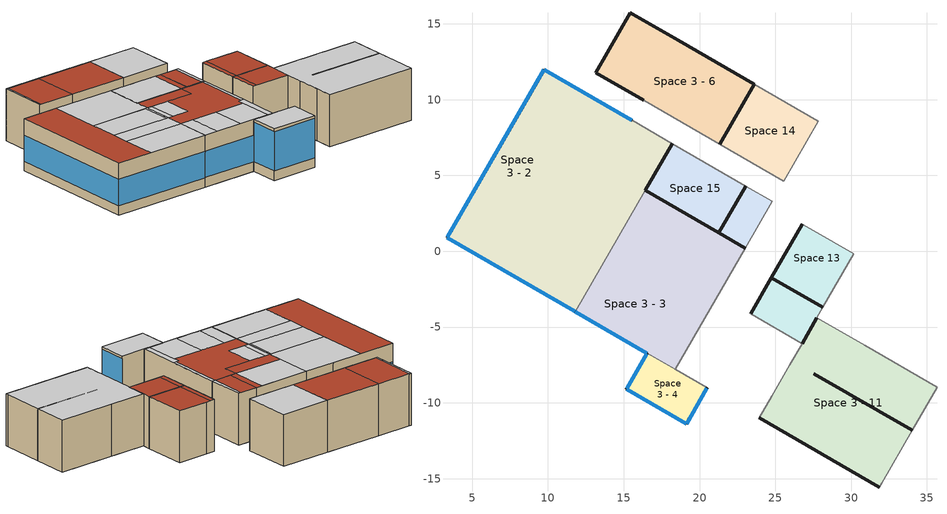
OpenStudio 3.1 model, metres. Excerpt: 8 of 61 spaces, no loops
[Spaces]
Space 3 - 4
 floor to Space 2 - 9 (Interior Floor): 17.33,-7.19 16.5,-6.81 16.54,-6.73 z9.75
 floor ground (ExtSlabCarpet 4in ClimateZone 1-8): 20.5,-9.02 19.13,-11.39 15.17,-9.11 16.5,-6.81 17.33,-7.19 z9.75
 wall outside (ASHRAE 189.1-2009 ExtWall Mass ClimateZone 5): 16.54,-6.73 15.17,-9.11 19.13,-11.39 20.5,-9.02 z9.75:14.63
 wall to Space 3 - 1 (Interior Wall): 20.5,-9.02 18.39,-7.8 z9.75:14.63
 wall to Space 3 - 3 (Interior Wall): 18.39,-7.8 16.54,-6.73 z9.75:14.63
 window (ASHRAE 189.1-2009 ExtWindow ClimateZone 4-5): 15.19,-9.12 19.11,-11.38 / 19.14,-11.37 20.49,-9.04 / 16.53,-6.75 15.18,-9.08 z10.67:14.37
 ceiling to Space 4 - 10: 16.54,-6.73 15.17,-9.11 19.13,-11.39 20.5,-9.02 z14.63
Space 13
 floor to Space 11: 25.58,-2.23 26.14,-1.25 28.7,-2.73 28.14,-3.71 z9.75
 floor ground (ExtSlabCarpet 4in ClimateZone 1-8): 30.18,-0.17 28.7,-2.73 26.14,-1.25 25.58,-2.23 24.74,-1.74 26.78,1.79 z9.75; 28.14,-3.71 26.76,-6.09 23.36,-4.13 24.74,-1.74 z9.75
 wall outside (ASHRAE 189.1-2009 ExtWall Mass ClimateZone 5): 23.36,-4.13 24.74,-1.74 26.78,1.79 / 26.76,-6.09 27.74,-4.4 / 28.14,-3.71 24.74,-1.74 z9.75:14.63
 wall to Space 3 - 1: 23.36,-4.13 26.76,-6.09 / 27.54,1.35 26.78,1.79 z9.75:14.63
 wall to Space 3 - 10 (Interior Wall): 27.74,-4.4 28.14,-3.71 30.18,-0.17 z9.75:14.63
 wall to Space 3 - 12 (Interior Wall): 30.18,-0.17 27.54,1.35 z9.75:14.63
 roof outside (ASHRAE 189.1-2009 ExtRoof IEAD ClimateZone 2-5): 25.11,-1.96 27.15,1.57 26.78,1.79 24.74,-1.74 z14.63; 23.74,-4.34 25.11,-1.96 24.74,-1.74 23.36,-4.13 z14.63; 28.14,-3.71 30.18,-0.17 27.15,1.57 25.11,-1.96 z14.63; 26.76,-6.09 28.14,-3.71 25.11,-1.96 23.74,-4.34 z14.63
Space 3 - 2
 floor ground (ExtSlabCarpet 4in ClimateZone 1-8): 12.65,10.3 6.25,-0.79 3.34,0.89 9.74,11.98 z9.75; 18.19,7.1 16.21,3.67 10.67,6.87 12.65,10.3 z9.75; 16.21,3.67 14.22,0.22 8.67,3.42 10.67,6.87 z9.75; 14.22,0.22 11.79,-3.99 6.25,-0.79 8.67,3.42 z9.75
 wall outside (ASHRAE 189.1-2009 ExtWall Mass ClimateZone 5): 15.55,8.62 9.74,11.98 3.34,0.89 11.79,-3.99 z9.75:14.63
 wall to Space 3 - 1: 18.19,7.1 15.55,8.62 z9.75:14.63
 wall to Space 3 - 3: 11.79,-3.99 16.41,4.02 z9.75:14.63
 window (ASHRAE 189.1-2009 ExtWindow ClimateZone 4-5): 9.73,11.95 3.35,0.91 z10.65:13.1; 15.53,8.64 9.76,11.96 z10.67:12.88; 3.36,0.88 11.77,-3.97 z10.65:13.11
 ceiling to Space 4 - 3 (Interior Ceiling): 15.71,2.8 18.19,7.1 12.91,10.15 10.43,5.85 z14.63; 14.12,0.44 15.54,2.9 10.43,5.85 9.01,3.39 z14.63; 13.46,-1.1 14.29,0.34 9.01,3.39 8.18,1.95 z14.63
 ceiling to Space 4 - 3: 8.18,1.95 6.51,-0.94 11.79,-3.99 13.46,-1.1 z14.63; 15.54,2.9 14.12,0.44 14.29,0.34 15.71,2.8 z14.63
 roof outside (ASHRAE 189.1-2009 ExtRoof IEAD ClimateZone 2-5): 6.51,-0.94 12.91,10.15 9.74,11.98 3.34,0.89 z14.63
Space 3 - 6
 floor to Space 2 - 3: 13.14,11.77 15.43,15.73 16.75,14.97 14.62,11.27 17.78,9.45 17.63,9.18 z9.75; 17.78,9.45 21.48,7.31 21.33,7.05 17.63,9.18 z9.75; 21.27,7.43 23.41,11.13 23.61,11.01 21.48,7.31 z9.75
 floor ground (ExtSlabCarpet 4in ClimateZone 1-8): 23.41,11.13 21.27,7.43 14.62,11.27 16.75,14.97 z9.75
 wall outside (ASHRAE 189.1-2009 ExtWall Mass ClimateZone 5): 15.43,15.73 15.58,15.64 18.6,13.9 23.61,11.01 21.33,7.05 / 15.43,15.73 13.14,11.77 16.31,9.94 z9.75:14.63
 wall to Space 3 - 1: 16.31,9.94 21.33,7.05 z9.75:14.63
 ceiling to Space 4 - 4: 15.43,15.73 13.14,11.77 13.3,11.68 15.58,15.64 z14.63
 roof outside (ASHRAE 189.1-2009 ExtRoof IEAD ClimateZone 2-5): 21.33,7.05 23.61,11.01 18.6,13.9 16.31,9.94 z14.63; 16.31,9.94 18.6,13.9 15.58,15.64 13.3,11.68 z14.63
Space 3 - 3
 floor to Space 2 - 9: 11.79,-3.99 14.22,0.22 19.76,-2.98 17.33,-7.19 z9.75
 floor to Space 8: 14.22,0.22 16.21,3.67 21.75,0.47 19.76,-2.98 z9.75
 floor to Space 2 - 1: 17.33,-7.19 21.95,0.82 23.01,0.21 18.39,-7.8 z9.75
 floor ground (ExtSlabCarpet 4in ClimateZone 1-8): 21.95,0.82 21.75,0.47 16.21,3.67 16.41,4.02 z9.75
 wall outside (ASHRAE 189.1-2009 ExtWall Mass ClimateZone 5): 11.79,-3.99 16.54,-6.73 / 16.41,4.02 21.27,1.21 23.01,0.21 z9.75:14.63
 wall to Space 3 - 1: 18.39,-7.8 23.01,0.21 z9.75:14.63
 window (ASHRAE 189.1-2009 ExtWindow ClimateZone 4-5): 11.81,-4 16.52,-6.72 z10.65:13.12
 ceiling to Space 4 - 3 (Interior Ceiling): 15.23,-5.98 16.9,-3.09 14.64,-1.78 12.98,-4.67 z14.63; 17.86,-7.49 19.53,-4.6 16.9,-3.09 15.23,-5.98 z14.63; 14.72,0.09 16.14,2.55 15.71,2.8 14.29,0.34 z14.63
 ceiling to Space 4 - 3: 13.46,-1.1 11.79,-3.99 12.98,-4.67 14.64,-1.78 z14.63; 16.14,2.55 14.72,0.09 16.23,-0.78 17.65,1.68 z14.63
 ceiling to Space 4 - 10: 19.84,-4.06 17.86,-7.49 18.39,-7.8 20.37,-4.36 z14.63
 ceiling to Space 4 - 1 (Interior Ceiling): 20.37,-4.36 23.01,0.21 22.74,0.36 20.11,-4.21 z14.63
 roof outside (ASHRAE 189.1-2009 ExtRoof IEAD ClimateZone 2-5): 20.04,0.3 20.74,1.52 16.41,4.02 15.71,2.8 z14.63; 19.53,-4.6 19.84,-4.06 20.11,-4.21 22.74,0.36 20.74,1.52 20.04,0.3 17.65,1.68 16.23,-0.78 14.29,0.34 13.46,-1.1 z14.63
Space 14
 floor to Space 2 - 1 (Interior Floor): 25.7,4.87 25.55,4.61 22.65,6.29 22.8,6.55 z9.75
 floor ground (ExtSlabCarpet 4in ClimateZone 1-8): 27.84,8.57 25.7,4.87 22.8,6.55 22.65,6.29 21.33,7.05 23.61,11.01 z9.75
 wall outside (ASHRAE 189.1-2009 ExtWall Mass ClimateZone 5): 23.61,11.01 21.33,7.05 z9.75:14.63
 wall to Space 3 - 1: 21.33,7.05 25.55,4.61 z9.75:14.63
 wall to Space 3 - 1 (Interior Wall): 25.55,4.61 27.84,8.57 23.61,11.01 z9.75:14.63
 ceiling to Space 19: 23.61,11.01 21.33,7.05 25.55,4.61 27.84,8.57 z14.63
Space 3 - 11
 floor to Space 2 - 7 (Interior Floor): 35.66,-8.97 31.85,-15.57 23.93,-11 27.74,-4.4 z9.75
 wall outside (ASHRAE 189.1-2009 ExtWall Mass ClimateZone 5): 23.93,-11 31.85,-15.57 / 27.52,-8.08 34.01,-11.82 z9.75:14.63
 wall to Space 3 - 10 (Interior Wall): 32,-15.3 34.01,-11.82 35.66,-8.97 30.89,-6.21 z9.75:14.63
 wall to Space 3 - 1 (Interior Wall): 25.96,-7.48 24.76,-9.55 z9.75:14.63
 wall to Space 3 - 10: 30.89,-6.21 27.74,-4.4 / 31.85,-15.57 32,-15.3 z9.75:14.63
 wall to Space 3 - 1: 24.76,-9.55 23.93,-11 / 26.76,-6.09 25.96,-7.48 z9.75:14.63
 ceiling to Space 4 - 6 (Interior Ceiling): 31.85,-15.57 35.66,-8.97 27.74,-4.4 23.93,-11 z14.63
Space 15
 floor to Space 2 - 1: 21.95,0.82 23.73,3.9 24.79,3.29 23.01,0.21 z9.75
 floor ground (ExtSlabCarpet 4in ClimateZone 1-8): 23.05,4.3 21.27,1.21 16.41,4.02 18.19,7.1 z9.75; 23.73,3.9 21.95,0.82 21.27,1.21 23.05,4.3 z9.75
 wall outside (ASHRAE 189.1-2009 ExtWall Mass ClimateZone 5): 23.05,4.3 21.27,1.21 23.01,0.21 / 18.19,7.1 16.41,4.02 21.27,1.21 z9.75:14.63
 wall to Space 3 - 1 (Interior Wall): 23.01,0.21 24.79,3.29 23.05,4.3 18.19,7.1 z9.75:14.63
 ceiling to Space 4 - 3 (Interior Ceiling): 20.74,1.52 22.52,4.6 18.19,7.1 16.41,4.02 z14.63
 ceiling to Space 4 - 1: 24.52,3.44 22.74,0.36 23.01,0.21 24.79,3.29 z14.63
 roof outside (ASHRAE 189.1-2009 ExtRoof IEAD ClimateZone 2-5): 21.27,1.21 23.05,4.3 22.52,4.6 20.74,1.52 z14.63; 22.74,0.36 24.52,3.44 23.05,4.3 21.27,1.21 z14.63
[Building]
CoorsTEK: North Axis {deg}=30; Space Type=CK Space_Default; Default Construction Set=Default CK Construction; Default Schedule Set=CK Default
[Site]
BROOMFIELD-JEFFCO: Latitude {deg}=39.91; Longitude {deg}=-105.12; Time Zone {hr}=-7; Elevation {m}=1728
[ClimateZones]
Climate Zone Value 1=5B; Climate Zone Institution Name 2=CEC; Climate Zone Document Name 2=California Climate Zone Descriptions; Climate Zone Document Year 2=1995
[SizingPeriod:DesignDay] Barometric Pressure {Pa}=81198; Sky Clearness=0; Snow Indicator=0; Day of Month=21; Daylight Saving Time Indicator=0; Humidity Indicating Type=WetBulb; Dry-Bulb Temperature Range Modifier Type=DefaultMultipliers
Name | Maximum Dry-Bulb Temperature {C} | Daily Dry-Bulb Temperature Range {deltaC} | Humidity Indicating Conditions at Maximum Dry-Bulb | Wind Speed {m/s} | Wind Direction {deg} | Month | Day Type | Solar Model Indicator | ASHRAE Taub | ASHRAE Taud
Denver Centennial  Golden   N Ann Clg .4% Condns DB=>MWB | 33 | 15.2 | 15.7 | 4.9 | 0 | 7 | SummerDesignDay | ASHRAETau | 0.424 | 2.025
Denver Centennial  Golden   N Ann Htg 99.6% Condns DB | -18.8 | 0 | -18.8 | 3 | 340 | 12 | WinterDesignDay | ASHRAEClearSky
[Material]
Name | Roughness | Thickness {m} | Conductivity {W/m-K} | Density {kg/m3} | Specific Heat {J/kg-K} | Thermal Absorptance | Solar Absorptance | Visible Absorptance
Roof Membrane | MediumSmooth | 0.0095 | 0.16 | 1121.29 | 1460
MAT-CC05 4 HW CONCRETE | Rough | 0.1016 | 1.311 | 2240 | 836.8
1IN Stucco | MediumRough | 0.0253 | 0.6918 | 1858 | 837
F16 Acoustic tile | MediumSmooth | 0.0191 | 0.06 | 368 | 590
G01a 19mm gypsum board | MediumSmooth | 0.019 | 0.16 | 800 | 1090
M11 100mm lightweight concrete | Rough | 0.1016 | 0.53 | 1280 | 840
1IN Stucco 3 | Smooth | 0.0253 | 0.6918 | 1858 | 837 | 0.9 | 0.92 | 0.92
8IN Concrete HW 1 | MediumRough | 0.2033 | 1.7296 | 2243 | 837 | 0.9 | 0.65 | 0.65
Wall Insulation [31] 1 | MediumRough | 0.0337 | 0.0432 | 91 | 837 | 0.9 | 0.5 | 0.5
1/2IN Gypsum 1 | Smooth | 0.0127 | 0.16 | 784.9 | 830 | 0.9 | 0.4 | 0.4
MAT-CC05 4 HW CONCRETE 1; MAT-CC05 4 HW CONCRETE 2; MAT-CC05 4 HW CONCRETE 3; MAT-CC05 4 HW CONCRETE 4 | Rough | 0.1016 | 1.311 | 2240 | 836.8 | 0.9 | 0.85 | 0.85
Roof Membrane 1 | VeryRough | 0.0095 | 0.16 | 1121.29 | 1460 | 0.9 | 0.7 | 0.7
Roof Insulation [18] 1 | MediumRough | 0.1693 | 0.049 | 265 | 836.8 | 0.9 | 0.7 | 0.7
Metal Decking 1 | MediumSmooth | 0.0015 | 45.006 | 7680 | 418.4 | 0.9 | 0.6 | 0.6
G01a 19mm gypsum board 1 | MediumSmooth | 0.019 | 0.16 | 800 | 1090 | 0.9 | 0.4 | 0.4
F16 Acoustic tile 1; F16 Acoustic tile 2 | MediumSmooth | 0.0191 | 0.06 | 368 | 590 | 0.9 | 0.3 | 0.3
M11 100mm lightweight concrete 1; M11 100mm lightweight concrete 2 | MediumRough | 0.1016 | 0.53 | 1280 | 840 | 0.9 | 0.5 | 0.5
F08 Metal surface 1 | Smooth | 0.0008 | 45.28 | 7824 | 500 | 0.9 | 0.7 | 0.7
I01 25mm insulation board 1 | MediumRough | 0.0254 | 0.03 | 43 | 1210 | 0.9 | 0.6 | 0.6
G05 25mm wood 1; G05 25mm wood 2 | MediumSmooth | 0.0254 | 0.15 | 608 | 1630 | 0.9 | 0.5 | 0.5
[Material:NoMass] Roughness=Smooth; Thermal Resistance {m2-K/W}=0.1; Thermal Absorptance=0.9; Solar Absorptance=0.8; Visible Absorptance=0.8
CP02 CARPET PAD 1; CP02 CARPET PAD 2; CP02 CARPET PAD 3; CP02 CARPET PAD 4
[Construction]
ExtSlabCarpet 4in ClimateZone 1-8: MAT-CC05 4 HW CONCRETE
Interior Floor: F16 Acoustic tile
Interior Wall: G01a 19mm gypsum board
Interior Ceiling: M11 100mm lightweight concrete
ASHRAE 189.1-2009 ExtWall Mass ClimateZone 5: 1IN Stucco
ASHRAE 189.1-2009 ExtRoof IEAD ClimateZone 2-5: Roof Membrane
ASHRAE 189.1-2009 ExtWindow ClimateZone 4-5: Clear 3mm 1
ASHRAE 189.1-2009 ExtWall Mass ClimateZone 6: 1IN Stucco 3, 8IN Concrete HW 1, Wall Insulation [31] 1, 1/2IN Gypsum 1
ExtSlabCarpet 4in ClimateZone 1-8 1: MAT-CC05 4 HW CONCRETE 1, CP02 CARPET PAD 1
ASHRAE 189.1-2009 ExtRoof IEAD ClimateZone 2: Roof Membrane 1, Roof Insulation [18] 1, Metal Decking 1
Interior Wall 1: G01a 19mm gypsum board 1, F04 Wall air space resistance 1, G01a 19mm gypsum board 1
Interior Floor 1: F16 Acoustic tile 1, F05 Ceiling air space resistance 1, M11 100mm lightweight concrete 1
Interior Ceiling 1: M11 100mm lightweight concrete 2, F05 Ceiling air space resistance 2, F16 Acoustic tile 2
ExtSlabCarpet 4in ClimateZone 1-8 2: MAT-CC05 4 HW CONCRETE 2, CP02 CARPET PAD 2
ExtSlabCarpet 4in ClimateZone 1-8 3: MAT-CC05 4 HW CONCRETE 3, CP02 CARPET PAD 3
ExtSlabCarpet 4in ClimateZone 1-8 4: MAT-CC05 4 HW CONCRETE 4, CP02 CARPET PAD 4
ASHRAE 189.1-2009 ExtWindow ClimateZone 10; ASHRAE 189.1-2009 ExtWindow ClimateZone 11: Theoretical Glass [167]
Exterior Door 1: F08 Metal surface 1, I01 25mm insulation board 1
Interior Window 1; Interior Window 2; Interior Window 3; Interior Window 4: Clear 3mm
Interior Door 1: G05 25mm wood 1
Interior Partition 1: G05 25mm wood 2
[WindowMaterial:Glazing] Optical Data Type=SpectralAverage; Thickness {m}=0.003; Back Side Solar Reflectance at Normal Incidence=0; Back Side Visible Reflectance at Normal Incidence=0; Infrared Transmittance at Normal Incidence=0; Dirt Correction Factor for Solar and Visible Transmittance=1; Solar Diffusing=No
Name | Solar Transmittance at Normal Incidence | Front Side Solar Reflectance at Normal Incidence | Visible Transmittance at Normal Incidence | Front Side Visible Reflectance at Normal Incidence | Front Side Infrared Hemispherical Emissivity | Back Side Infrared Hemispherical Emissivity | Conductivity {W/m-K}
Clear 3mm; Clear 3mm 1 | 0.837 | 0.075 | 0.898 | 0.081 | 0.84 | 0.84 | 0.9
Theoretical Glass [167] | 0.2374 | 0.7126 | 0.2512 | 0.6988 | 0.985 | 0.985 | 2.1073
[DefaultConstructionSet]
Default CK Construction: Default Exterior Surface Constructions=Default Surface Constructions 1; Default Interior Surface Constructions=Default Surface Constructions 2; Default Ground Contact Surface Constructions=Default Surface Constructions 3; Default Exterior SubSurface Constructions=Default Sub Surface Constructions 1; Default Interior SubSurface Constructions=Default Sub Surface Constructions 2; Interior Partition Construction=Interior Partition 1
[DefaultSurfaceConstructions]
Name | Floor Construction | Wall Construction | Roof Ceiling Construction
Default Surface Constructions 1 | ExtSlabCarpet 4in ClimateZone 1-8 1 | ASHRAE 189.1-2009 ExtWall Mass ClimateZone 6 | ASHRAE 189.1-2009 ExtRoof IEAD ClimateZone 2
Default Surface Constructions 2 | Interior Floor 1 | Interior Wall 1 | Interior Ceiling 1
Default Surface Constructions 3 | ExtSlabCarpet 4in ClimateZone 1-8 3 | ExtSlabCarpet 4in ClimateZone 1-8 2 | ExtSlabCarpet 4in ClimateZone 1-8 4
[DefaultSubSurfaceConstructions]
Name | Fixed Window Construction | Operable Window Construction | Door Construction | Tubular Daylight Dome Construction | Tubular Daylight Diffuser Construction
Default Sub Surface Constructions 1 | ASHRAE 189.1-2009 ExtWindow ClimateZone 10 | ASHRAE 189.1-2009 ExtWindow ClimateZone 11 | Exterior Door 1 | Interior Window 1 | Interior Window 2
Default Sub Surface Constructions 2 | Interior Window 3 | Interior Window 4 | Interior Door 1
[Material:AirGap]
Name | Thermal Resistance {m2-K/W}
F04 Wall air space resistance 1 | 0.15
F05 Ceiling air space resistance 1; F05 Ceiling air space resistance 2 | 0.18
[ThermalZone] Use Ideal Air Loads=No
Name | Thermostat
West Stairways | Thermostat Setpoint Dual Setpoint 7
2nd Floor - Grad Offices | Thermostat Setpoint Dual Setpoint 27
2nd Floor - Restrooms | Thermostat Setpoint Dual Setpoint 30
2nd Floor - West Labs | Thermostat Setpoint Dual Setpoint 32
2nd Floor - Glass Study Room | Thermostat Setpoint Dual Setpoint 26
Elevator | Thermostat Setpoint Dual Setpoint 8
2nd Floor - Conference Room | Thermostat Setpoint Dual Setpoint 23
[BuildingStory]
Story 3: Nominal Z Coordinate {m}=9.7536; Nominal Floor to Floor Height {m}=4.8768; Nominal Floor to Ceiling Height {m}=4.8768
[Space]
Name | Space Type | Building Story | Thermal Zone
Space 3 - 2; Space 15 | Lab | Story 3 | 2nd Floor - West Labs
Space 3 - 11 | Restroom | Story 3 | 2nd Floor - Restrooms
Space 3 - 3 | Meeting Room | Story 3 | 2nd Floor - Conference Room
Space 3 - 4 | Meeting Room | Story 3 | 2nd Floor - Glass Study Room
Space 3 - 6 | Hallway | Story 3 | West Stairways
Space 2
Space 13 | Hallway | Story 3 | Elevator
Space 14 | Office | Story 3 | 2nd Floor - Grad Offices
[DefaultScheduleSet] People Activity Level Schedule=CK Activity; Lighting Schedule=CK Light; Infiltration Schedule=CK Infil
Name | Number of People Schedule | Electric Equipment Schedule
CK Default; Corridor Schedule Set; Restroom Schedule Set; Meeting Room Schedule Set | CK Occ | CK Equip
Office Schedule Set | CK Office Occ | CK Equip
Lab Schedule Set | CK Occ | CK Lab Equip
[People:Definition] Number of People Calculation Method=People/Area; Fraction Radiant=0.3
Name | People per Space Floor Area {person/m2}
People Definition CK | 0.05382
Corridor People Definition | 0.010764
Lab People Definition | 0.0204408
Office People Definition | 0.010678
Meeting Room People Definition | 0.069
Restroom People Definition | 0.107639
[Lights:Definition] Design Level Calculation Method=Watts/Area
Name | Watts per Space Floor Area {W/m2} | Fraction Radiant | Fraction Visible
Lights Definition CK | 9.687519
Corridor Lights Definition | 4.84376 | 0.37 | 0.2
Lab Lights Definition; Office Lights Definition | 10.6563 | 0.37 | 0.2
Meeting Room Lights Definition | 12.5938 | 0.37 | 0.2
Restroom Lights Definition | 8.718767 | 0.37 | 0.2
[ElectricEquipment:Definition] Design Level Calculation Method=Watts/Area
Name | Watts per Space Floor Area {W/m2} | Fraction Radiant
Electric Equipment Definition CK | 5.812514
Corridor Electric Equipment Definition | 1.722226 | 0.5
Lab Electric Equipment Definition | 7.642376 | 0.5
Office Electric Equipment Definition | 6.888903 | 0.5
Meeting Room Electric Equipment Definition | 3.982647 | 0.5
Restroom Electric Equipment Definition | 0.753474 | 0.5
[SpaceType] Default Construction Set=Default CK Construction; Standards Building Type=SecondarySchool
Name | Default Schedule Set | Design Specification Outdoor Air Object | Standards Space Type
CK Space_Default | CK Default | 189.1-2009 - Office - WholeBuilding - Lg Office - CZ4-8 Ventilation 1
Hallway | Corridor Schedule Set | Corridor Ventilation | Corridor
Lab | Lab Schedule Set | Lab Ventilation | Kitchen
Office | Office Schedule Set | Office Ventilation | Office
Restroom | Restroom Schedule Set | Restroom Ventilation | Restroom
Meeting Room | Meeting Room Schedule Set | Meeting Room Ventilation | Office
[DesignSpecification:OutdoorAir] Outdoor Air Method=Sum
Name | Outdoor Air Flow per Person {m3/s-person} | Outdoor Air Flow per Floor Area {m3/s-m2}
Corridor Ventilation | 0 | 0.000508
189.1-2009 - Office - WholeBuilding - Lg Office - CZ4-8 Ventilation 1; Office Ventilation | 0.00943895
Lab Ventilation | 0.00707921 | 0
Meeting Room Ventilation | 0.00943895 | 0
Restroom Ventilation |  | 0.0048768
[ThermostatSetpoint:DualSetpoint] Heating Setpoint Temperature Schedule=AHU 1,2,&3 Thermostat Heating; Cooling Setpoint Temperature Schedule=AHU 1,2,&3 Thermostat Cooling
Thermostat Setpoint Dual Setpoint 7; Thermostat Setpoint Dual Setpoint 8; Thermostat Setpoint Dual Setpoint 23; Thermostat Setpoint Dual Setpoint 26; Thermostat Setpoint Dual Setpoint 27; Thermostat Setpoint Dual Setpoint 30; Thermostat Setpoint Dual Setpoint 32
[ZoneVentilation:DesignFlowRate] Schedule=Always On Discrete hvac_library; Design Flow Rate Calculation Method=AirChanges/Hour; Design Flow Rate {m3/s}=0; Flow Rate per Zone Floor Area {m3/s-m2}=0; Flow Rate per Person {m3/s-person}=0; Air Changes per Hour {1/hr}=5; Ventilation Type=Natural; Fan Pressure Rise {Pa}=0; Fan Total Efficiency=1; Constant Term Coefficient=0.606; Temperature Term Coefficient=0.03636; Velocity Term Coefficient=0.1177; Velocity Squared Term Coefficient=0; Minimum Indoor Temperature {C}=18; Maximum Indoor Temperature {C}=100; Delta Temperature {deltaC}=1; Minimum Outdoor Temperature {C}=-100; Maximum Outdoor Temperature {C}=100; Maximum Wind Speed {m/s}=40
Natural Ventilation; Natural Ventilation 1; Natural Ventilation 2; Natural Ventilation 3; Natural Ventilation 4; Natural Ventilation 5; Natural Ventilation 6; Natural Ventilation 7; Natural Ventilation 8; Natural Ventilation 9; Natural Ventilation 10; Natural Ventilation 11; Natural Ventilation 12; Natural Ventilation 13; Natural Ventilation 14; Natural Ventilation 15; Natural Ventilation 16; Natural Ventilation 17; Natural Ventilation 18; Natural Ventilation 19; Natural Ventilation 20; Natural Ventilation 21; Natural Ventilation 22; Natural Ventilation 23; Natural Ventilation 24; Natural Ventilation 25; Natural Ventilation 26
[SpaceInfiltration:DesignFlowRate] Design Flow Rate Calculation Method=Flow/ExteriorArea
Name | Space or SpaceType | Flow per Exterior Surface Area {m3/s-m2}
Default Infiltration | CK Space_Default | 0.000226568
Corridor Infiltration | Hallway | 0.00113386
Lab Infiltration | Lab | 0.00113386
Meeting Room Infiltration | Meeting Room | 0.00113386
Office Infiltration | Office | 0.00113386
Restroom Infiltration | Restroom | 0.00113386
[People] Multiplier=1
Name | People Definition | Space or SpaceType
Default People | People Definition CK | CK Space_Default
Corridor People | Corridor People Definition | Hallway
Lab People | Lab People Definition | Lab
Meeting Room People | Meeting Room People Definition | Meeting Room
Office People | Office People Definition | Office
Restroom People | Restroom People Definition | Restroom
[Lights] Fraction Replaceable=1
Name | Lights Definition | Space or SpaceType
Default Lights | Lights Definition CK | CK Space_Default
Corridor Lights | Corridor Lights Definition | Hallway
Lab Lights | Lab Lights Definition | Lab
Meeting Room Lights | Meeting Room Lights Definition | Meeting Room
Office Lights | Office Lights Definition | Office
Restroom Lights | Restroom Lights Definition | Restroom
[ElectricEquipment]
Name | Electric Equipment Definition | Space or SpaceType
Default Electrical Equipment | Electric Equipment Definition CK | CK Space_Default
Corridor Electric Equipment | Corridor Electric Equipment Definition | Hallway
Lab Electric Equipment | Lab Electric Equipment Definition | Lab
Meeting Room Electric Equipment | Meeting Room Electric Equipment Definition | Meeting Room
Office Electric Equipment | Office Electric Equipment Definition | Office
Restroom Electric Equipment | Restroom Electric Equipment Definition | Restroom
[Schedule:Constant]
Always On Discrete hvac_library: Value=1
[Schedule:Ruleset]
Name | Default Day Schedule | Summer Design Day Schedule | Winter Design Day Schedule
CK Lab Equip | Large Office Bldg Equip Default Schedule | Large Office Bldg Equip Summer Design Day | Large Office Bldg Equip Winter Design Day
AHU 1,2,&3 Thermostat Heating | Schedule Day 18
AHU 1,2,&3 Thermostat Cooling | Schedule Day 19
CK Occ | Office Bldg Occ Default Schedule | Office Bldg Occ Summer Design Day | Office Bldg Occ Winter Design Day
CK Activity | Office Activity Default Schedule | Office Activity Summer Design Day | Office Activity Winter Design Day
CK Light | Office Bldg Light Default Schedule | Office Bldg Light Summer Design Day | Office Bldg Light Winter Design Day
CK Equip | Office Bldg Equip Default Schedule | Office Bldg Equip Summer Design Day | Office Bldg Equip Winter Design Day
CK Infil | Office Infil Quarter On Default Schedule | Office Infil Quarter On Summer Design Day | Office Infil Quarter On Winter Design Day
CK Office Occ | Office Bldg Occ Default Schedule 1 | Office Bldg Occ Summer Design Day 1 | Office Bldg Occ Winter Design Day 1
[Schedule:Day]
Large Office Bldg Equip Default Schedule: 8, 0, 0.1, 20, 0, 0.751, 24, 0, 0.1
Large Office Bldg Equip Summer Design Day: 8, 0, 0.1, 20, 0, 0.75, 24, 0, 0.1
Large Office Bldg Equip Winter Design Day: 24, 0, 0.1
Large Office Bldg Equip Rule 1 Day Schedule; Schedule Day 37: 8, 0, 0.1, 20, 0, 0.2, 24, 0, 0.1
Large Office Bldg Equip Rule 2 Day Schedule: 8, 0, 0.1, 20, 0, 0.3, 24, 0, 0.1
Schedule Day 18: 24, 0, 21.11
Schedule Day 19: 24, 0, 23.33
Office Bldg Occ Default Schedule: 8, 0, 0, 21, 0, 0.1, 24, 0, 0
Office Bldg Occ Summer Design Day; Office Bldg Occ Rule 1 Day Schedule: 8, 0, 0, 16, 0, 0.7, 21, 0, 0.15, 24, 0, 0
Office Bldg Occ Winter Design Day; Office Bldg Occ Winter Design Day 1; Office Bldg Occ Rule 2 Day Schedule 1; Schedule Day 27; Schedule Day 31: 24, 0, 0
Office Bldg Occ Rule 2 Day Schedule; Schedule Day 26: 8, 0, 0, 20, 0, 0.15, 24, 0, 0
Office Activity Default Schedule: 24, 0, 120
Office Activity Summer Design Day; Office Activity Winter Design Day: 24, 0, 132
Office Bldg Light Default Schedule: 6, 0, 0.1773, 22, 0, 0.85021, 24, 0, 0.1773
Office Bldg Light Summer Design Day: 6, 0, 0.1773, 22, 0, 0.9, 24, 0, 0.1773
Office Bldg Light Winter Design Day; Office Bldg Light Rule 2 Day Schedule; Schedule Day 10: 24, 0, 0.1773
Office Bldg Light Rule 1 Day Schedule; Schedule Day 33: 24, 0, 1
Office Bldg Equip Default Schedule: 7, 0, 0.15, 19, 0, 0.9, 24, 0, 0.15
Office Bldg Equip Summer Design Day: 8, 0, 0.35, 17, 0, 0.95, 24, 0, 0.35
Office Bldg Equip Winter Design Day: 24, 0, 0.14
Office Bldg Equip Rule 1 Day Schedule: 24, 0, 0.15
Office Bldg Equip Rule 2 Day Schedule: 8, 0, 0.234675, 17, 0, 0.709393, 24, 0, 0.22926
Office Infil Quarter On Default Schedule; Office Infil Quarter On Summer Design Day; Office Infil Quarter On Winter Design Day: 7, 0, 1, 21, 0, 0.5, 24, 0, 1
Office Bldg Occ Default Schedule 1: 7, 0, 0, 17, 0, 0.95, 21, 0, 0.15, 24, 0, 0
Office Bldg Occ Summer Design Day 1: 8, 0, 0.00488527, 17, 0, 0.95, 21, 0, 0.15, 24, 0, 0
Office Bldg Occ Rule 1 Day Schedule 1: 8, 0, 0, 17, 0, 0.5, 24, 0, 0
Schedule Day 22: 6, 0, 0.1773, 18, 0, 0.75, 24, 0, 0.1773
Schedule Day 23; Schedule Day 32: 24, 0, 0.3
Schedule Day 25: 8, 0, 0, 16, 0, 0.92419, 21, 0, 0.534307, 24, 0, 0
Schedule Day 30: 8, 0, 0, 17, 0, 0.95, 21, 0, 0.619142, 24, 0, 0
Schedule Day 34: 7, 0, 0.25092, 19, 0, 0.812279, 24, 0, 0.2437
Schedule Day 35: 7, 0, 0.15, 19, 0, 0.95, 24, 0, 0.15
Schedule Day 36: 7, 0, 0.15, 19, 0, 0.35, 24, 0, 0.15
[Schedule:Rule] Date Specification Type=DateRange
Name | Schedule Ruleset | Rule Order | Day Schedule | Apply Sunday | Apply Monday | Apply Tuesday | Apply Wednesday | Apply Thursday | Apply Friday | Apply Saturday | Start Month | Start Day | End Month | End Day
CK Lab Equip Rule 2 | CK Lab Equip | 1 | Large Office Bldg Equip Rule 1 Day Schedule | Yes | Yes | Yes | Yes | Yes | Yes | Yes | 5 | 15 | 8 | 18
CK Lab Equip Rule 3 | CK Lab Equip | 2 | Large Office Bldg Equip Rule 2 Day Schedule | Yes | No | No | No | No | No | Yes | 1 | 1 | 12 | 31
CK Occ Rule 3 | CK Occ | 2 | Office Bldg Occ Rule 1 Day Schedule | No | Yes | Yes | Yes | Yes | Yes | No | 1 | 6 | 5 | 9
CK Occ Rule 4 | CK Occ | 3 | Office Bldg Occ Rule 2 Day Schedule | Yes | No | No | No | No | No | Yes | 1 | 6 | 5 | 9
CK Light Rule 4 | CK Light | 3 | Office Bldg Light Rule 1 Day Schedule | No | Yes | Yes | Yes | Yes | Yes | No | 9 | 1 | 12 | 31
CK Light Rule 5 | CK Light | 4 | Office Bldg Light Rule 2 Day Schedule | Yes | No | No | No | No | No | Yes | 1 | 1 | 8 | 31
CK Equip 6 | CK Equip | 5 | Office Bldg Equip Rule 1 Day Schedule | Yes | No | No | No | No | No | Yes | 1 | 1 | 12 | 31
CK Equip Rule 7 | CK Equip | 6 | Office Bldg Equip Rule 2 Day Schedule | No | Yes | Yes | Yes | Yes | Yes | No | 5 | 15 | 7 | 31
CK Office Rule 4 | CK Office Occ | 3 | Office Bldg Occ Rule 1 Day Schedule 1 | No | Yes | Yes | Yes | Yes | Yes | No | 5 | 15 | 8 | 18
CK Office Rule 5 | CK Office Occ | 4 | Office Bldg Occ Rule 2 Day Schedule 1 | Yes | No | No | No | No | No | Yes | 1 | 1 | 6 | 30
CK Light Rule 3 | CK Light | 2 | Schedule Day 10 | Yes |  |  |  |  |  | Yes | 9 | 1 | 12 | 31
CK Light Rule 2 | CK Light | 1 | Schedule Day 22 |  | Yes | Yes | Yes | Yes | Yes |  | 1 | 1 | 8 | 31
CK Light Rule 1 | CK Light | 0 | Schedule Day 23 |  | Yes | Yes | Yes | Yes | Yes |  | 12 | 13 | 1 | 4
CK Occ Rule 2 | CK Occ | 1 | Schedule Day 25 |  | Yes | Yes | Yes | Yes | Yes |  | 8 | 18 | 12 | 12
CK Occ Rule 1 | CK Occ | 0 | Schedule Day 26 | Yes |  |  |  |  |  | Yes | 8 | 18 | 12 | 12
CK Office Rule 3 | CK Office Occ | 2 | Schedule Day 27 | Yes |  |  |  |  |  | Yes | 5 | 15 | 8 | 18
CK Office Rule 2 | CK Office Occ | 1 | Schedule Day 30 |  | Yes | Yes | Yes | Yes | Yes |  | 8 | 19 | 12 | 31
CK Office Rule 1 | CK Office Occ | 0 | Schedule Day 31 | Yes |  |  |  |  |  | Yes | 8 | 19 | 12 | 31
CK Equip Rule 5 | CK Equip | 4 | Schedule Day 32 |  | Yes | Yes | Yes | Yes | Yes |  | 12 | 13 | 1 | 5
CK Equip Rule 4 | CK Equip | 3 | Schedule Day 33 |  | Yes | Yes | Yes | Yes | Yes |  | 8 | 1 | 12 | 13
CK Equip Rule 3 | CK Equip | 2 | Schedule Day 34 |  | Yes | Yes | Yes | Yes | Yes |  | 1 | 7 | 5 | 14
CK Equip Rule 2 | CK Equip | 1 | Schedule Day 35 |  | Yes | Yes | Yes | Yes | Yes |  | 8 | 1 | 8 | 31
CK Equip Rule 1 | CK Equip | 0 | Schedule Day 36 |  | Yes | Yes | Yes | Yes | Yes |  | 12 | 1 | 12 | 13
CK Lab Equip Rule 1 | CK Lab Equip | 0 | Schedule Day 37 | Yes | Yes | Yes | Yes | Yes | Yes | Yes | 12 | 13 | 1 | 5
